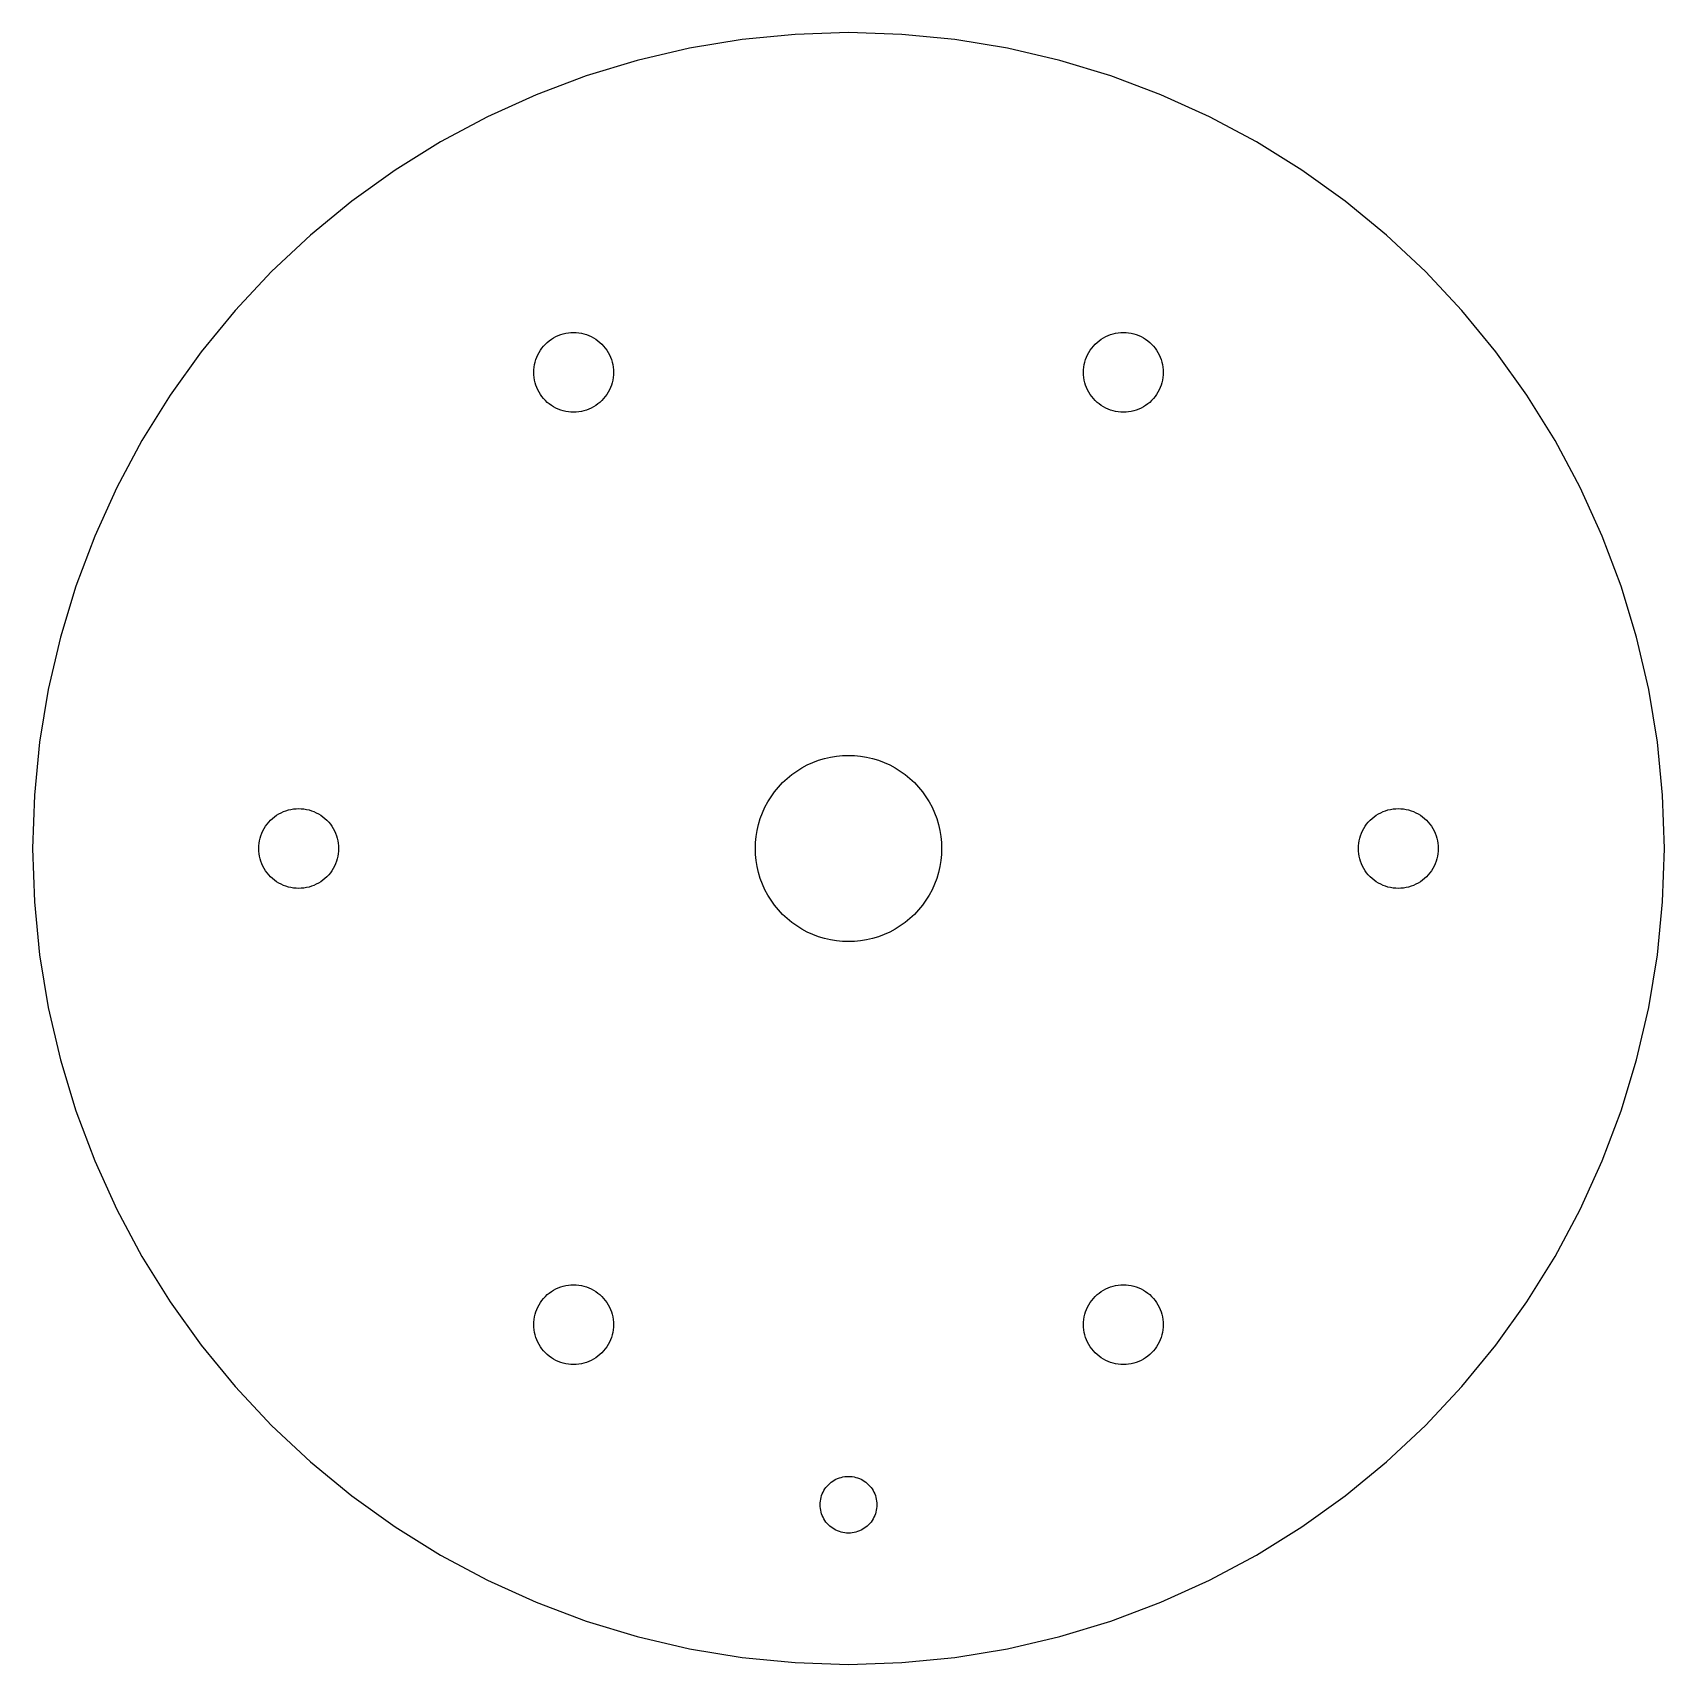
# Model space of a CAD drawing. Header units: millimetres. Extents: x -46 to 46, y -46 to 46.
import ezdxf

# ---------------------------------------------------------------- set-up
doc = ezdxf.new("R2010")
doc.units = ezdxf.units.MM

msp = doc.modelspace()

# ---------------------------------------------------------------- linework, layer by layer
at = {"layer": 'SCHNITT'}
for points in [[(3.009, -45.902), (6.004, -45.606), (8.974, -45.116), (11.906, -44.433), (14.786, -43.559), (17.603, -42.498), (20.345, -41.256), (23, -39.837), (25.556, -38.248), (28.003, -36.494), (30.33, -34.585), (32.527, -32.527), (34.585, -30.33), (36.494, -28.003), (38.248, -25.556), (39.837, -23), (41.256, -20.345), (42.498, -17.603), (43.559, -14.786), (44.433, -11.906), (45.116, -8.974), (45.606, -6.004), (45.902, -3.009), (46, 0), (45.902, 3.009), (45.606, 6.004), (45.116, 8.974), (44.433, 11.906), (43.559, 14.786), (42.498, 17.603), (41.256, 20.345), (39.837, 23), (38.248, 25.556), (36.494, 28.003), (34.585, 30.33), (32.527, 32.527), (30.33, 34.585), (28.003, 36.494), (25.556, 38.248), (23, 39.837), (20.345, 41.256), (17.603, 42.498), (14.786, 43.559), (11.906, 44.433), (8.974, 45.116), (6.004, 45.606), (3.009, 45.902), (0, 46), (-3.009, 45.902), (-6.004, 45.606), (-8.974, 45.116), (-11.906, 44.433), (-14.786, 43.559), (-17.603, 42.498), (-20.345, 41.256), (-23, 39.837), (-25.556, 38.248), (-28.003, 36.494), (-30.33, 34.585), (-32.527, 32.527), (-34.585, 30.33), (-36.494, 28.003), (-38.248, 25.556), (-39.837, 23), (-41.256, 20.345), (-42.498, 17.603), (-43.559, 14.786), (-44.433, 11.906), (-45.116, 8.974), (-45.606, 6.004), (-45.902, 3.009), (-46, 0), (-45.902, -3.009), (-45.606, -6.004), (-45.116, -8.974), (-44.433, -11.906), (-43.559, -14.786), (-42.498, -17.603), (-41.256, -20.345), (-39.837, -23), (-38.248, -25.556), (-36.494, -28.003), (-34.585, -30.33), (-32.527, -32.527), (-30.33, -34.585), (-28.003, -36.494), (-25.556, -38.248), (-23, -39.837), (-20.345, -41.256), (-17.603, -42.498), (-14.786, -43.559), (-11.906, -44.433), (-8.974, -45.116), (-6.004, -45.606), (-3.009, -45.902), (0, -46)], [(-15.647, 24.602), (-15.794, 24.616), (-15.939, 24.64), (-16.082, 24.673), (-16.223, 24.716), (-16.361, 24.768), (-16.495, 24.829), (-16.625, 24.898), (-16.75, 24.976), (-16.87, 25.062), (-16.984, 25.155), (-17.091, 25.256), (-17.192, 25.363), (-17.285, 25.477), (-17.371, 25.597), (-17.449, 25.722), (-17.518, 25.852), (-17.579, 25.986), (-17.631, 26.124), (-17.673, 26.264), (-17.707, 26.408), (-17.731, 26.553), (-17.745, 26.7), (-17.75, 26.847), (-17.745, 26.994), (-17.731, 27.14), (-17.707, 27.286), (-17.673, 27.429), (-17.631, 27.57), (-17.579, 27.708), (-17.518, 27.842), (-17.449, 27.972), (-17.371, 28.097), (-17.285, 28.217), (-17.192, 28.33), (-17.091, 28.438), (-16.984, 28.538), (-16.87, 28.632), (-16.75, 28.718), (-16.625, 28.795), (-16.495, 28.865), (-16.361, 28.926), (-16.223, 28.977), (-16.082, 29.02), (-15.939, 29.054), (-15.794, 29.078), (-15.647, 29.092), (-15.5, 29.097), (-15.353, 29.092), (-15.206, 29.078), (-15.061, 29.054), (-14.918, 29.02), (-14.777, 28.977), (-14.639, 28.926), (-14.505, 28.865), (-14.375, 28.795), (-14.25, 28.718), (-14.13, 28.632), (-14.016, 28.538), (-13.909, 28.438), (-13.808, 28.33), (-13.715, 28.217), (-13.629, 28.097), (-13.551, 27.972), (-13.482, 27.842), (-13.421, 27.708), (-13.369, 27.57), (-13.327, 27.429), (-13.293, 27.286), (-13.269, 27.14), (-13.255, 26.994), (-13.25, 26.847), (-13.255, 26.7), (-13.269, 26.553), (-13.293, 26.408), (-13.327, 26.264), (-13.369, 26.124), (-13.421, 25.986), (-13.482, 25.852), (-13.551, 25.722), (-13.629, 25.597), (-13.715, 25.477), (-13.808, 25.363), (-13.909, 25.256), (-14.016, 25.155), (-14.13, 25.062), (-14.25, 24.976), (-14.375, 24.898), (-14.505, 24.829), (-14.639, 24.768), (-14.777, 24.716), (-14.918, 24.673), (-15.061, 24.64), (-15.206, 24.616), (-15.353, 24.602), (-15.5, 24.597)], [(15.353, 24.602), (15.206, 24.616), (15.061, 24.64), (14.918, 24.673), (14.777, 24.716), (14.639, 24.768), (14.505, 24.829), (14.375, 24.898), (14.25, 24.976), (14.13, 25.062), (14.016, 25.155), (13.909, 25.256), (13.808, 25.363), (13.715, 25.477), (13.629, 25.597), (13.551, 25.722), (13.482, 25.852), (13.421, 25.986), (13.369, 26.124), (13.327, 26.264), (13.293, 26.408), (13.269, 26.553), (13.255, 26.7), (13.25, 26.847), (13.255, 26.994), (13.269, 27.14), (13.293, 27.286), (13.327, 27.429), (13.369, 27.57), (13.421, 27.708), (13.482, 27.842), (13.551, 27.972), (13.629, 28.097), (13.715, 28.217), (13.808, 28.33), (13.909, 28.438), (14.016, 28.538), (14.13, 28.632), (14.25, 28.718), (14.375, 28.795), (14.505, 28.865), (14.639, 28.926), (14.777, 28.977), (14.918, 29.02), (15.061, 29.054), (15.206, 29.078), (15.353, 29.092), (15.5, 29.097), (15.647, 29.092), (15.794, 29.078), (15.939, 29.054), (16.082, 29.02), (16.223, 28.977), (16.361, 28.926), (16.495, 28.865), (16.625, 28.795), (16.75, 28.718), (16.87, 28.632), (16.984, 28.538), (17.091, 28.438), (17.192, 28.33), (17.285, 28.217), (17.371, 28.097), (17.449, 27.972), (17.518, 27.842), (17.579, 27.708), (17.631, 27.57), (17.673, 27.429), (17.707, 27.286), (17.731, 27.14), (17.745, 26.994), (17.75, 26.847), (17.745, 26.7), (17.731, 26.553), (17.707, 26.408), (17.673, 26.264), (17.631, 26.124), (17.579, 25.986), (17.518, 25.852), (17.449, 25.722), (17.371, 25.597), (17.285, 25.477), (17.192, 25.363), (17.091, 25.256), (16.984, 25.155), (16.87, 25.062), (16.75, 24.976), (16.625, 24.898), (16.495, 24.829), (16.361, 24.768), (16.223, 24.716), (16.082, 24.673), (15.939, 24.64), (15.794, 24.616), (15.647, 24.602), (15.5, 24.597)], [(-0.343, -5.239), (-0.685, -5.205), (-1.024, -5.149), (-1.359, -5.071), (-1.688, -4.971), (-2.009, -4.85), (-2.322, -4.709), (-2.625, -4.547), (-2.917, -4.365), (-3.196, -4.165), (-3.462, -3.947), (-3.712, -3.712), (-3.947, -3.462), (-4.165, -3.196), (-4.365, -2.917), (-4.547, -2.625), (-4.709, -2.322), (-4.85, -2.009), (-4.971, -1.688), (-5.071, -1.359), (-5.149, -1.024), (-5.205, -0.685), (-5.239, -0.343), (-5.25, 0), (-5.239, 0.343), (-5.205, 0.685), (-5.149, 1.024), (-5.071, 1.359), (-4.971, 1.688), (-4.85, 2.009), (-4.709, 2.322), (-4.547, 2.625), (-4.365, 2.917), (-4.165, 3.196), (-3.947, 3.462), (-3.712, 3.712), (-3.462, 3.947), (-3.196, 4.165), (-2.917, 4.365), (-2.625, 4.547), (-2.322, 4.709), (-2.009, 4.85), (-1.688, 4.971), (-1.359, 5.071), (-1.024, 5.149), (-0.685, 5.205), (-0.343, 5.239), (0, 5.25), (0.343, 5.239), (0.685, 5.205), (1.024, 5.149), (1.359, 5.071), (1.688, 4.971), (2.009, 4.85), (2.322, 4.709), (2.625, 4.547), (2.917, 4.365), (3.196, 4.165), (3.462, 3.947), (3.712, 3.712), (3.947, 3.462), (4.165, 3.196), (4.365, 2.917), (4.547, 2.625), (4.709, 2.322), (4.85, 2.009), (4.971, 1.688), (5.071, 1.359), (5.149, 1.024), (5.205, 0.685), (5.239, 0.343), (5.25, 0), (5.239, -0.343), (5.205, -0.685), (5.149, -1.024), (5.071, -1.359), (4.971, -1.688), (4.85, -2.009), (4.709, -2.322), (4.547, -2.625), (4.365, -2.917), (4.165, -3.196), (3.947, -3.462), (3.712, -3.712), (3.462, -3.947), (3.196, -4.165), (2.917, -4.365), (2.625, -4.547), (2.322, -4.709), (2.009, -4.85), (1.688, -4.971), (1.359, -5.071), (1.024, -5.149), (0.685, -5.205), (0.343, -5.239), (0, -5.25)], [(-31.147, -2.245), (-31.294, -2.231), (-31.439, -2.207), (-31.582, -2.173), (-31.723, -2.131), (-31.861, -2.079), (-31.995, -2.018), (-32.125, -1.949), (-32.25, -1.871), (-32.37, -1.785), (-32.484, -1.692), (-32.591, -1.591), (-32.692, -1.484), (-32.785, -1.37), (-32.871, -1.25), (-32.949, -1.125), (-33.018, -0.995), (-33.079, -0.861), (-33.131, -0.723), (-33.173, -0.582), (-33.207, -0.439), (-33.231, -0.294), (-33.245, -0.147), (-33.25, 0), (-33.245, 0.147), (-33.231, 0.294), (-33.207, 0.439), (-33.173, 0.582), (-33.131, 0.723), (-33.079, 0.861), (-33.018, 0.995), (-32.949, 1.125), (-32.871, 1.25), (-32.785, 1.37), (-32.692, 1.484), (-32.591, 1.591), (-32.484, 1.692), (-32.37, 1.785), (-32.25, 1.871), (-32.125, 1.949), (-31.995, 2.018), (-31.861, 2.079), (-31.723, 2.131), (-31.582, 2.173), (-31.439, 2.207), (-31.294, 2.231), (-31.147, 2.245), (-31, 2.25), (-30.853, 2.245), (-30.706, 2.231), (-30.561, 2.207), (-30.418, 2.173), (-30.277, 2.131), (-30.139, 2.079), (-30.005, 2.018), (-29.875, 1.949), (-29.75, 1.871), (-29.63, 1.785), (-29.516, 1.692), (-29.409, 1.591), (-29.308, 1.484), (-29.215, 1.37), (-29.129, 1.25), (-29.051, 1.125), (-28.982, 0.995), (-28.921, 0.861), (-28.869, 0.723), (-28.827, 0.582), (-28.793, 0.439), (-28.769, 0.294), (-28.755, 0.147), (-28.75, 0), (-28.755, -0.147), (-28.769, -0.294), (-28.793, -0.439), (-28.827, -0.582), (-28.869, -0.723), (-28.921, -0.861), (-28.982, -0.995), (-29.051, -1.125), (-29.129, -1.25), (-29.215, -1.37), (-29.308, -1.484), (-29.409, -1.591), (-29.516, -1.692), (-29.63, -1.785), (-29.75, -1.871), (-29.875, -1.949), (-30.005, -2.018), (-30.139, -2.079), (-30.277, -2.131), (-30.418, -2.173), (-30.561, -2.207), (-30.706, -2.231), (-30.853, -2.245), (-31, -2.25)], [(30.853, -2.245), (30.706, -2.231), (30.561, -2.207), (30.418, -2.173), (30.277, -2.131), (30.139, -2.079), (30.005, -2.018), (29.875, -1.949), (29.75, -1.871), (29.63, -1.785), (29.516, -1.692), (29.409, -1.591), (29.308, -1.484), (29.215, -1.37), (29.129, -1.25), (29.051, -1.125), (28.982, -0.995), (28.921, -0.861), (28.869, -0.723), (28.827, -0.582), (28.793, -0.439), (28.769, -0.294), (28.755, -0.147), (28.75, 0), (28.755, 0.147), (28.769, 0.294), (28.793, 0.439), (28.827, 0.582), (28.869, 0.723), (28.921, 0.861), (28.982, 0.995), (29.051, 1.125), (29.129, 1.25), (29.215, 1.37), (29.308, 1.484), (29.409, 1.591), (29.516, 1.692), (29.63, 1.785), (29.75, 1.871), (29.875, 1.949), (30.005, 2.018), (30.139, 2.079), (30.277, 2.131), (30.418, 2.173), (30.561, 2.207), (30.706, 2.231), (30.853, 2.245), (31, 2.25), (31.147, 2.245), (31.294, 2.231), (31.439, 2.207), (31.582, 2.173), (31.723, 2.131), (31.861, 2.079), (31.995, 2.018), (32.125, 1.949), (32.25, 1.871), (32.37, 1.785), (32.484, 1.692), (32.591, 1.591), (32.692, 1.484), (32.785, 1.37), (32.871, 1.25), (32.949, 1.125), (33.018, 0.995), (33.079, 0.861), (33.131, 0.723), (33.173, 0.582), (33.207, 0.439), (33.231, 0.294), (33.245, 0.147), (33.25, 0), (33.245, -0.147), (33.231, -0.294), (33.207, -0.439), (33.173, -0.582), (33.131, -0.723), (33.079, -0.861), (33.018, -0.995), (32.949, -1.125), (32.871, -1.25), (32.785, -1.37), (32.692, -1.484), (32.591, -1.591), (32.484, -1.692), (32.37, -1.785), (32.25, -1.871), (32.125, -1.949), (31.995, -2.018), (31.861, -2.079), (31.723, -2.131), (31.582, -2.173), (31.439, -2.207), (31.294, -2.231), (31.147, -2.245), (31, -2.25)], [(-15.647, -29.092), (-15.794, -29.078), (-15.939, -29.054), (-16.082, -29.02), (-16.223, -28.977), (-16.361, -28.926), (-16.495, -28.865), (-16.625, -28.795), (-16.75, -28.718), (-16.87, -28.632), (-16.984, -28.538), (-17.091, -28.438), (-17.192, -28.33), (-17.285, -28.217), (-17.371, -28.097), (-17.449, -27.972), (-17.518, -27.842), (-17.579, -27.708), (-17.631, -27.57), (-17.673, -27.429), (-17.707, -27.286), (-17.731, -27.14), (-17.745, -26.994), (-17.75, -26.847), (-17.745, -26.7), (-17.731, -26.553), (-17.707, -26.408), (-17.673, -26.264), (-17.631, -26.124), (-17.579, -25.986), (-17.518, -25.852), (-17.449, -25.722), (-17.371, -25.597), (-17.285, -25.477), (-17.192, -25.363), (-17.091, -25.256), (-16.984, -25.155), (-16.87, -25.062), (-16.75, -24.976), (-16.625, -24.898), (-16.495, -24.829), (-16.361, -24.768), (-16.223, -24.716), (-16.082, -24.673), (-15.939, -24.64), (-15.794, -24.616), (-15.647, -24.602), (-15.5, -24.597), (-15.353, -24.602), (-15.206, -24.616), (-15.061, -24.64), (-14.918, -24.673), (-14.777, -24.716), (-14.639, -24.768), (-14.505, -24.829), (-14.375, -24.898), (-14.25, -24.976), (-14.13, -25.062), (-14.016, -25.155), (-13.909, -25.256), (-13.808, -25.363), (-13.715, -25.477), (-13.629, -25.597), (-13.551, -25.722), (-13.482, -25.852), (-13.421, -25.986), (-13.369, -26.124), (-13.327, -26.264), (-13.293, -26.408), (-13.269, -26.553), (-13.255, -26.7), (-13.25, -26.847), (-13.255, -26.994), (-13.269, -27.14), (-13.293, -27.286), (-13.327, -27.429), (-13.369, -27.57), (-13.421, -27.708), (-13.482, -27.842), (-13.551, -27.972), (-13.629, -28.097), (-13.715, -28.217), (-13.808, -28.33), (-13.909, -28.438), (-14.016, -28.538), (-14.13, -28.632), (-14.25, -28.718), (-14.375, -28.795), (-14.505, -28.865), (-14.639, -28.926), (-14.777, -28.977), (-14.918, -29.02), (-15.061, -29.054), (-15.206, -29.078), (-15.353, -29.092), (-15.5, -29.097)], [(15.353, -29.092), (15.206, -29.078), (15.061, -29.054), (14.918, -29.02), (14.777, -28.977), (14.639, -28.926), (14.505, -28.865), (14.375, -28.795), (14.25, -28.718), (14.13, -28.632), (14.016, -28.538), (13.909, -28.438), (13.808, -28.33), (13.715, -28.217), (13.629, -28.097), (13.551, -27.972), (13.482, -27.842), (13.421, -27.708), (13.369, -27.57), (13.327, -27.429), (13.293, -27.286), (13.269, -27.14), (13.255, -26.994), (13.25, -26.847), (13.255, -26.7), (13.269, -26.553), (13.293, -26.408), (13.327, -26.264), (13.369, -26.124), (13.421, -25.986), (13.482, -25.852), (13.551, -25.722), (13.629, -25.597), (13.715, -25.477), (13.808, -25.363), (13.909, -25.256), (14.016, -25.155), (14.13, -25.062), (14.25, -24.976), (14.375, -24.898), (14.505, -24.829), (14.639, -24.768), (14.777, -24.716), (14.918, -24.673), (15.061, -24.64), (15.206, -24.616), (15.353, -24.602), (15.5, -24.597), (15.647, -24.602), (15.794, -24.616), (15.939, -24.64), (16.082, -24.673), (16.223, -24.716), (16.361, -24.768), (16.495, -24.829), (16.625, -24.898), (16.75, -24.976), (16.87, -25.062), (16.984, -25.155), (17.091, -25.256), (17.192, -25.363), (17.285, -25.477), (17.371, -25.597), (17.449, -25.722), (17.518, -25.852), (17.579, -25.986), (17.631, -26.124), (17.673, -26.264), (17.707, -26.408), (17.731, -26.553), (17.745, -26.7), (17.75, -26.847), (17.745, -26.994), (17.731, -27.14), (17.707, -27.286), (17.673, -27.429), (17.631, -27.57), (17.579, -27.708), (17.518, -27.842), (17.449, -27.972), (17.371, -28.097), (17.285, -28.217), (17.192, -28.33), (17.091, -28.438), (16.984, -28.538), (16.87, -28.632), (16.75, -28.718), (16.625, -28.795), (16.495, -28.865), (16.361, -28.926), (16.223, -28.977), (16.082, -29.02), (15.939, -29.054), (15.794, -29.078), (15.647, -29.092), (15.5, -29.097)], [(-0.105, -38.597), (-0.209, -38.586), (-0.312, -38.569), (-0.414, -38.545), (-0.514, -38.515), (-0.612, -38.478), (-0.708, -38.435), (-0.8, -38.386), (-0.889, -38.33), (-0.974, -38.269), (-1.055, -38.203), (-1.131, -38.131), (-1.203, -38.055), (-1.269, -37.974), (-1.33, -37.889), (-1.386, -37.8), (-1.435, -37.708), (-1.478, -37.612), (-1.515, -37.514), (-1.545, -37.414), (-1.569, -37.312), (-1.586, -37.209), (-1.597, -37.105), (-1.6, -37), (-1.597, -36.895), (-1.586, -36.791), (-1.569, -36.688), (-1.545, -36.586), (-1.515, -36.486), (-1.478, -36.388), (-1.435, -36.292), (-1.386, -36.2), (-1.33, -36.111), (-1.269, -36.026), (-1.203, -35.945), (-1.131, -35.869), (-1.055, -35.797), (-0.974, -35.731), (-0.889, -35.67), (-0.8, -35.614), (-0.708, -35.565), (-0.612, -35.522), (-0.514, -35.485), (-0.414, -35.455), (-0.312, -35.431), (-0.209, -35.414), (-0.105, -35.403), (0, -35.4), (0.105, -35.403), (0.209, -35.414), (0.312, -35.431), (0.414, -35.455), (0.514, -35.485), (0.612, -35.522), (0.708, -35.565), (0.8, -35.614), (0.889, -35.67), (0.974, -35.731), (1.055, -35.797), (1.131, -35.869), (1.203, -35.945), (1.269, -36.026), (1.33, -36.111), (1.386, -36.2), (1.435, -36.292), (1.478, -36.388), (1.515, -36.486), (1.545, -36.586), (1.569, -36.688), (1.586, -36.791), (1.597, -36.895), (1.6, -37), (1.597, -37.105), (1.586, -37.209), (1.569, -37.312), (1.545, -37.414), (1.515, -37.514), (1.478, -37.612), (1.435, -37.708), (1.386, -37.8), (1.33, -37.889), (1.269, -37.974), (1.203, -38.055), (1.131, -38.131), (1.055, -38.203), (0.974, -38.269), (0.889, -38.33), (0.8, -38.386), (0.708, -38.435), (0.612, -38.478), (0.514, -38.515), (0.414, -38.545), (0.312, -38.569), (0.209, -38.586), (0.105, -38.597), (0, -38.6)]]:
    msp.add_lwpolyline(points, close=True, dxfattribs=at)

doc.saveas('drawing.dxf')
